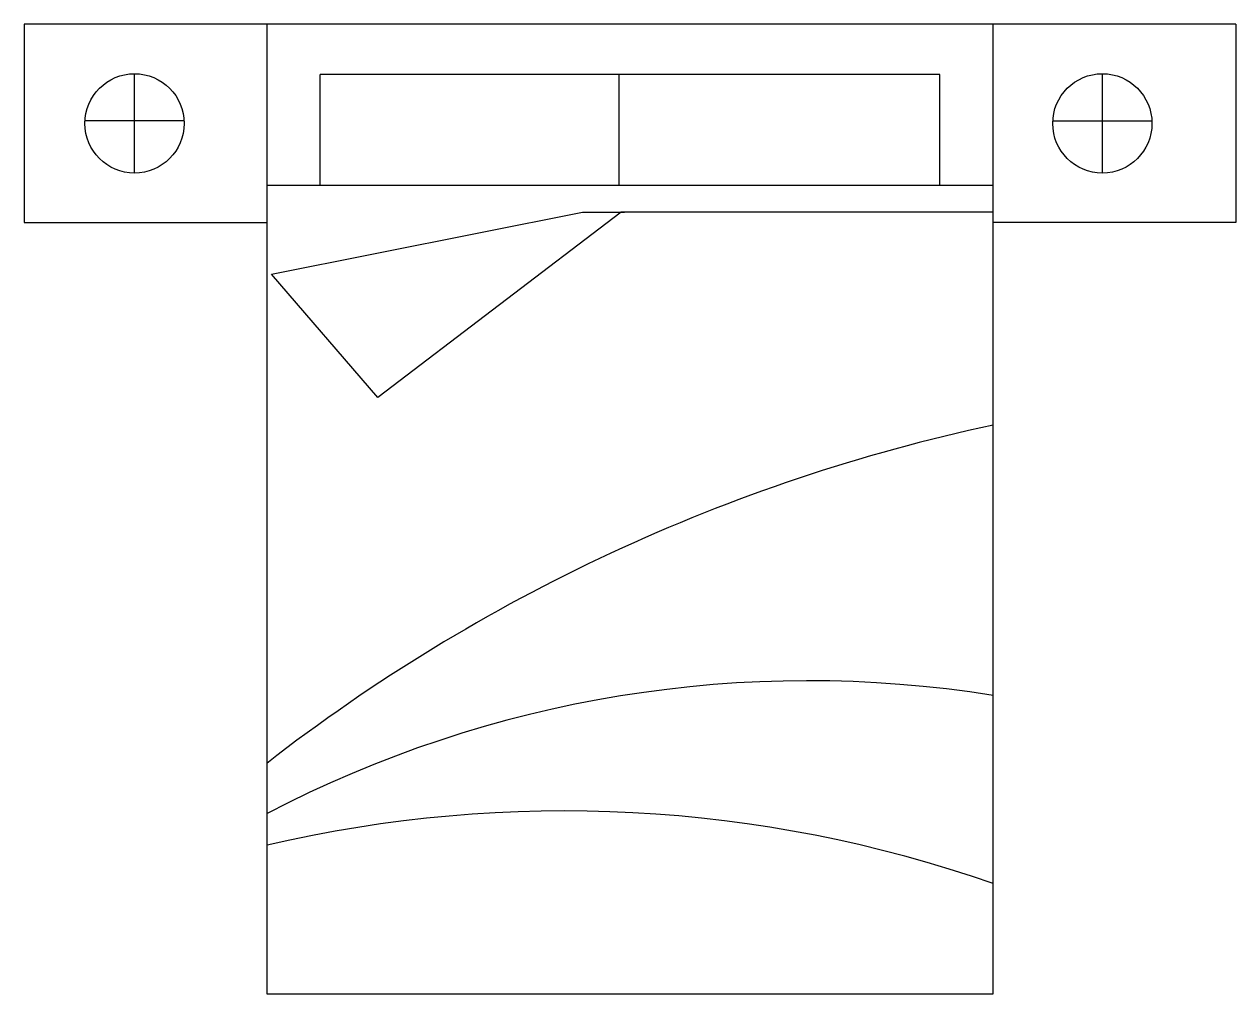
# Model space of a CAD drawing. Header units: millimetres. Extents: x -1250 to 1250, y -2000 to 0.
import ezdxf

# ---------------------------------------------------------------- set-up
doc = ezdxf.new("R2010")
doc.units = ezdxf.units.MM
doc.layers.add('Furniture_家具', color=253, linetype='Continuous')

msp = doc.modelspace()

# ---------------------------------------------------------------- linework, layer by layer
at = {"layer": 'Furniture_家具'}
for p, q in [((1250.2, 0), (-1250.2, 0)), ((-1250.2, 0), (-1250.2, -409.1)), ((-749.8, 0), (-749.8, -2000)), ((749.8, -2000), (749.8, 0)), ((1250.2, 0), (1250.2, -409.1)), ((-1022.5, -305.1), (-1022.5, -102.2)), ((639.3, -103.9), (-639.3, -103.9)), ((-639.3, -332.6), (-639.3, -103.9)), ((-22.5, -332.6), (-22.5, -103.9)), ((639.3, -332.6), (639.3, -103.9)), ((974.9, -305.1), (974.9, -102.2)), ((-920.3, -199.1), (-1124.7, -199.1)), ((872.7, -199.1), (1077.1, -199.1)), ((749.8, -332.6), (-749.8, -332.6)), ((-740.1, -515.7), (-98, -388)), ((-17.9, -388), (-520.6, -770)), ((-98, -388), (-11.2, -388)), ((749.8, -388), (-17.9, -388)), ((-1250.2, -409.1), (-749.8, -409.1)), ((1250.2, -409.1), (749.8, -409.1)), ((-520.6, -770), (-740.1, -515.7)), ((-749.8, -2000), (749.8, -2000))]:
    msp.add_line(p, q, dxfattribs=at)
for centre in [(-1022.5, -204.5), (974.9, -204.5)]:
    msp.add_circle(centre, 102.4, dxfattribs=at)
for centre, radius, start, end in [((1524.1, -4452.1), 3706.8, 102.0578, 127.8384), ((367.9, -3766.7), 2412.4, 80.8909, 117.5798), ((-135.5, -4317.2), 2694.3, 70.8175, 103.1624)]:
    msp.add_arc(centre, radius, start, end, dxfattribs=at)

doc.saveas('drawing.dxf')
